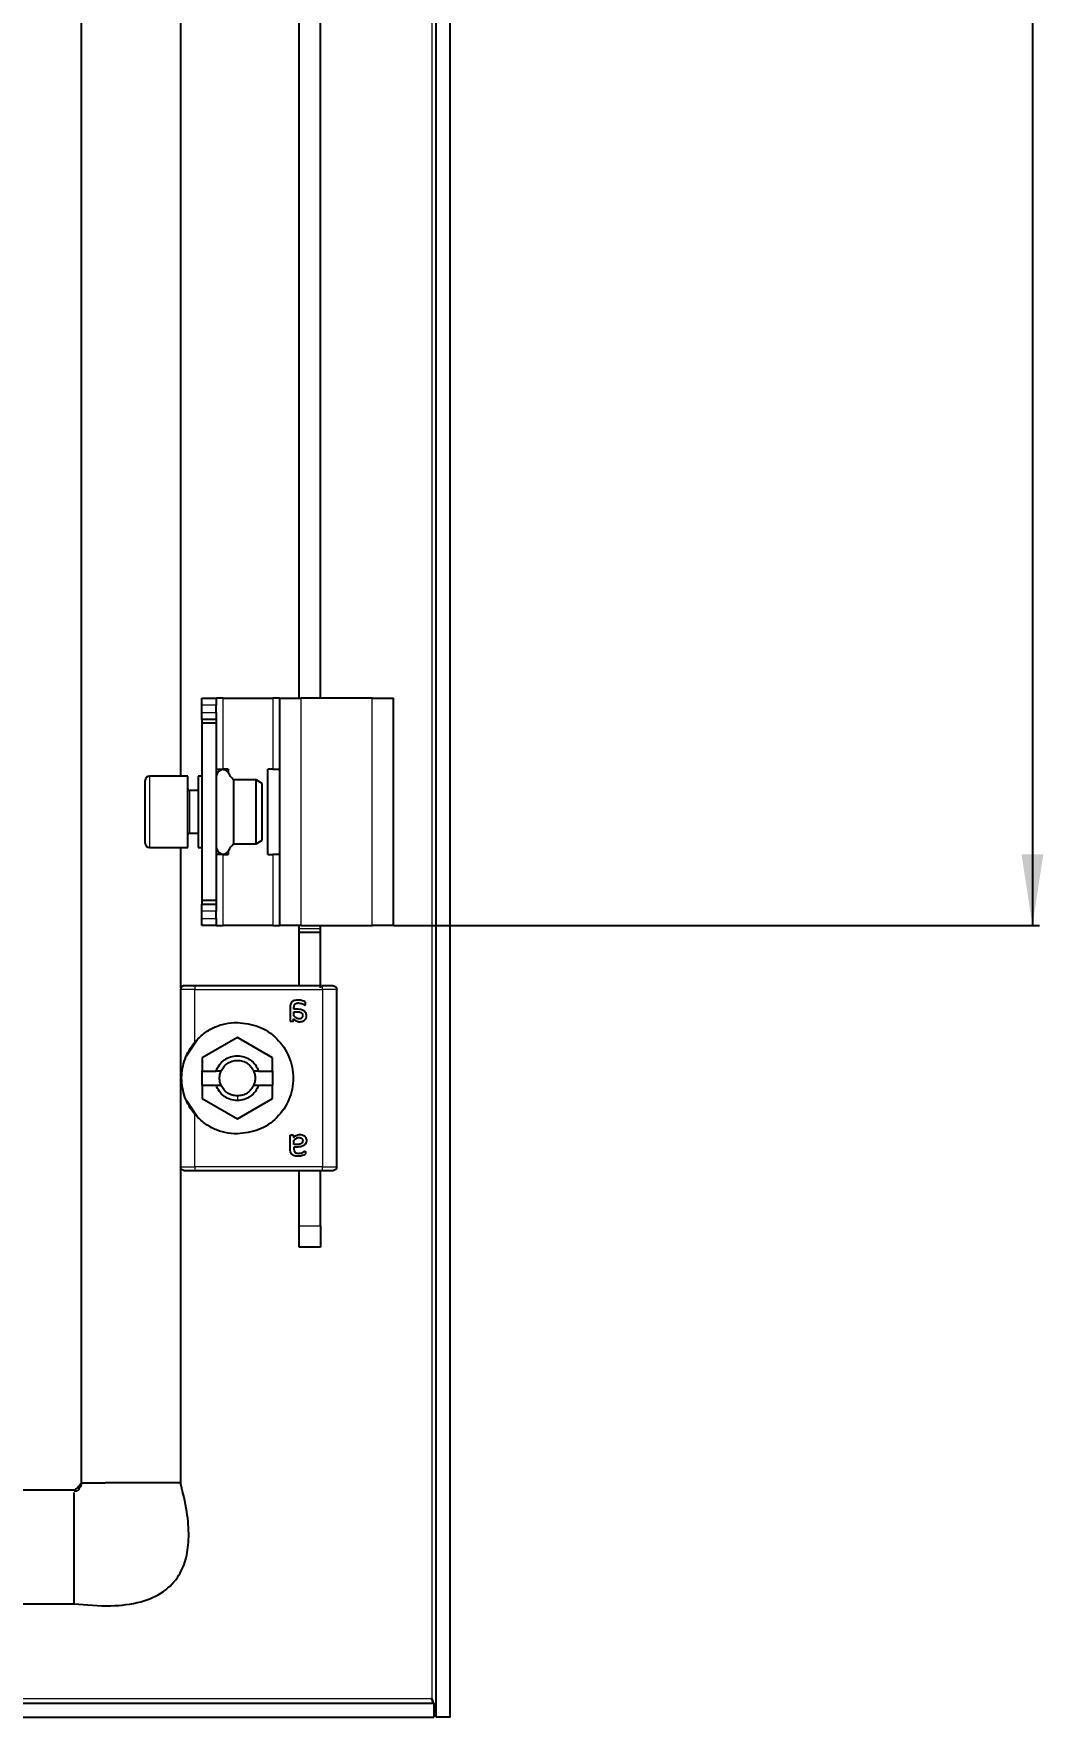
# Model space of a CAD drawing. Header units: millimetres. Extents: x -428 to 1583, y -501 to 869.
# Drawn here: x 1440.6 to 1582.9, y -257.6 to -20.5 of the extents above; entities that cross this region are included whole.
import ezdxf

# ---------------------------------------------------------------- set-up
doc = ezdxf.new("R2010")
doc.units = ezdxf.units.MM
doc.layers.add('FORMAT', color=7, linetype='Continuous')
doc.styles.add('SLDTEXTSTYLE0', font='TXT', dxfattribs={"width": 0.75})
doc.dimstyles.new('SLDDIMSTYLE0', dxfattribs={"dimtxt": 20, "dimasz": 10, "dimexe": 0, "dimexo": 0.0625, "dimgap": 5, "dimtad": 2, "dimdec": 1, "dimrnd": 1e-09, "dimzin": 12, "dimdsep": 46, "dimtxsty": 'SLDTEXTSTYLE0', "dimsah": 1, "dimcen": 0.09, "dimadec": 0, "dimazin": 3, "dimtfac": 1, "dimtofl": 0, "dimtmove": 0, "dimatfit": 3, "dimfxl": 0, "dimfrac": 2, "dimtolj": 1, "dimtzin": 12, "dimarcsym": 0})

# ---------------------------------------------------------------- blocks, each defined once
blk = doc.blocks.new('_D_8')
at = {"layer": 'FORMAT'}
for p, q in [((1491.33, 585.89), (1582.33, 585.89)), ((1581.33, 585.89), (1581.33, -146.11)), ((1491.33, -146.11), (1582.33, -146.11))]:
    blk.add_line(p, q, dxfattribs=at)
for points in [[(1581.33, 585.89), (1579.79, 575.89), (1582.86, 575.89)], [(1581.33, -146.11), (1582.86, -136.11), (1579.79, -136.11)]]:
    blk.add_solid(points, dxfattribs=at)
at = {"layer": 'FORMAT', "insert": (1555.54, 197.72), "char_height": 20, "attachment_point": 1, "rotation": 90, "style": 'SLDTEXTSTYLE0'}
blk.add_mtext('732', dxfattribs=at)

msp = doc.modelspace()

# ---------------------------------------------------------------- linework, layer by layer
at = {"color": 7, "linetype": 'Continuous', "lineweight": 25}
for p, q in [((1497.32, -257.61), (1497.32, 697.39)), ((1499.32, -257.61), (1499.32, 697.39)), ((1447.32, 664.39), (1447.32, -224.61)), ((1461.32, 564.89), (1461.32, -125.11)), ((1478.02, -114.11), (1478.02, 80.59)), ((1481.02, -114.11), (1481.02, 80.59)), ((1464.32, -115.11), (1464.32, -114.11)), ((1464.32, -114.11), (1466.32, -114.11)), ((1464.32, -116.11), (1464.32, -115.11)), ((1464.32, -117.11), (1464.32, -116.11)), ((1466.32, -114.11), (1466.32, -115.11)), ((1467.32, -114.11), (1466.32, -114.11)), ((1466.32, -116.11), (1466.32, -115.11)), ((1466.32, -116.11), (1466.32, -117.11)), ((1467.32, -114.11), (1474.32, -114.11)), ((1475.32, -114.11), (1474.32, -114.11)), ((1475.32, -114.11), (1478.32, -114.11)), ((1475.32, -146.11), (1475.32, -114.11)), ((1488.32, -114.11), (1478.32, -114.11)), ((1488.32, -114.11), (1491.32, -114.11)), ((1491.32, -146.11), (1491.32, -114.11)), ((1466.32, -117.11), (1464.32, -117.11)), ((1464.32, -117.11), (1464.32, -117.61)), ((1466.32, -117.61), (1464.32, -117.61)), ((1464.32, -117.61), (1464.32, -142.61)), ((1466.32, -117.11), (1466.32, -117.61)), ((1466.32, -117.61), (1466.32, -142.61)), ((1462.32, -125.11), (1456.92, -125.11)), ((1462.32, -132.67), (1462.32, -125.11)), ((1464.32, -125.11), (1463.82, -125.11)), ((1463.82, -125.11), (1463.82, -126.32)), ((1466.32, -124.11), (1467.32, -124.11)), ((1468.02, -124.11), (1467.32, -124.11)), ((1468.02, -124.11), (1468.02, -124.56)), ((1471.95, -125.61), (1468.82, -125.61)), ((1468.82, -134.61), (1468.82, -125.61)), ((1472.82, -126.11), (1471.95, -125.61)), ((1471.95, -134.61), (1471.95, -125.61)), ((1473.62, -136.11), (1473.62, -124.11)), ((1474.32, -124.11), (1473.62, -124.11)), ((1474.32, -124.11), (1475.32, -124.11)), ((1456.32, -132.36), (1456.32, -125.71)), ((1463.82, -127.11), (1462.57, -127.11)), ((1463.82, -126.32), (1463.82, -135.11)), ((1472.82, -134.11), (1472.82, -126.11)), ((1456.32, -134.51), (1456.32, -132.36)), ((1462.32, -135.11), (1462.32, -132.67)), ((1456.92, -135.11), (1462.32, -135.11)), ((1461.32, -135.11), (1461.32, -154.94)), ((1462.57, -133.11), (1463.82, -133.11)), ((1463.82, -135.11), (1464.32, -135.11)), ((1468.82, -134.61), (1471.95, -134.61)), ((1471.95, -134.61), (1472.82, -134.11)), ((1467.32, -136.11), (1466.32, -136.11)), ((1467.32, -136.11), (1468.02, -136.11)), ((1468.02, -135.66), (1468.02, -136.11)), ((1473.62, -136.11), (1474.32, -136.11)), ((1475.32, -136.11), (1474.32, -136.11)), ((1466.32, -142.61), (1464.32, -142.61)), ((1464.32, -142.61), (1464.32, -143.11)), ((1464.32, -144.11), (1464.32, -143.11)), ((1464.32, -143.11), (1466.32, -143.11)), ((1464.32, -145.11), (1464.32, -144.11)), ((1466.32, -142.61), (1466.32, -143.11)), ((1466.32, -143.11), (1466.32, -144.11)), ((1466.32, -145.11), (1466.32, -144.11)), ((1464.32, -146.11), (1464.32, -145.11)), ((1466.32, -146.11), (1464.32, -146.11)), ((1466.32, -145.11), (1466.32, -146.11)), ((1466.32, -146.11), (1467.32, -146.11)), ((1474.32, -146.11), (1467.32, -146.11)), ((1474.32, -146.11), (1475.32, -146.11)), ((1478.32, -146.11), (1475.32, -146.11)), ((1478.02, -146.57), (1478.02, -146.11)), ((1478.02, -147.07), (1478.02, -146.57)), ((1478.32, -146.11), (1488.32, -146.11)), ((1481.02, -146.57), (1481.02, -146.11)), ((1481.02, -147.07), (1481.02, -146.57)), ((1491.32, -146.11), (1488.32, -146.11)), ((1478.02, -147.07), (1481.02, -147.07)), ((1478.02, -154.61), (1478.02, -147.07)), ((1481.02, -154.91), (1481.02, -147.07)), ((1461.32, -155.11), (1461.32, -180.11)), ((1481.32, -154.61), (1463.32, -154.61)), ((1481.92, -154.61), (1481.67, -154.61)), ((1483.32, -180.11), (1483.32, -155.11)), ((1476.76, -157.65), (1476.76, -159.52)), ((1477.29, -157.91), (1477.29, -157.69)), ((1477.67, -157.91), (1477.29, -157.91)), ((1477.29, -158.26), (1477.72, -158.26)), ((1477.29, -158.85), (1477.29, -158.26)), ((1477.22, -159.52), (1477.22, -159.24)), ((1462.15, -164.49), (1463.66, -162.23)), ((1469.32, -161.9), (1464.37, -164.75)), ((1474.27, -164.75), (1469.32, -161.9)), ((1464.37, -164.75), (1464.37, -166.61)), ((1474.27, -166.61), (1474.27, -164.75)), ((1464.37, -166.61), (1466.33, -166.61)), ((1464.37, -168.61), (1464.37, -166.61)), ((1467.03, -166.61), (1466.33, -166.61)), ((1472.31, -166.61), (1471.61, -166.61)), ((1472.31, -166.61), (1474.27, -166.61)), ((1474.27, -166.61), (1474.27, -168.61)), ((1464.37, -168.61), (1466.33, -168.61)), ((1464.37, -168.61), (1464.37, -170.47)), ((1464.37, -170.47), (1469.32, -173.33)), ((1466.33, -168.61), (1467.03, -168.61)), ((1469.32, -173.33), (1474.27, -170.47)), ((1471.61, -168.61), (1472.31, -168.61)), ((1472.31, -168.61), (1474.27, -168.61)), ((1474.27, -170.47), (1474.27, -168.61)), ((1463.66, -173), (1462.15, -170.74)), ((1476.76, -177.57), (1476.76, -175.7)), ((1477.22, -175.7), (1477.22, -175.98)), ((1477.29, -176.97), (1477.29, -176.38)), ((1477.72, -176.97), (1477.29, -176.97)), ((1477.67, -177.32), (1477.29, -177.32)), ((1477.29, -177.32), (1477.29, -177.54)), ((1461.32, -180.29), (1461.32, -224.61)), ((1463.32, -180.61), (1481.32, -180.61)), ((1478.02, -188.41), (1478.02, -180.61)), ((1481.02, -188.41), (1481.02, -180.61)), ((1481.67, -180.61), (1481.92, -180.61)), ((1478.02, -191.41), (1478.02, -188.41)), ((1481.02, -188.41), (1481.02, -191.41)), ((1481.02, -191.41), (1478.02, -191.41)), ((1450.75, -224.61), (1450.69, -224.61)), ((1457.89, -224.61), (1450.75, -224.61)), ((1458.04, -224.61), (1457.89, -224.61)), ((1460.34, -224.61), (1458.04, -224.61)), ((1461.32, -224.61), (1460.34, -224.61)), ((1446.32, -225.61), (1389.82, -225.61)), ((1446.32, -241.61), (1446.32, -225.94)), ((958.32, -241.61), (1446.32, -241.61)), ((907.62, -255.61), (1497.02, -255.61)), ((1496.72, -255.01), (1496.92, -255.61)), ((1497.02, -255.61), (1497.02, -257.61)), ((907.62, -257.61), (1497.02, -257.61)), ((1499.32, -257.61), (1497.32, -257.61))]:
    msp.add_line(p, q, dxfattribs=at)
at = {"color": 8, "linetype": 'Continuous', "lineweight": 18}
for p, q in [((1496.72, 694.79), (1496.72, -255.01)), ((1466.32, -115.11), (1464.32, -115.11)), ((1464.32, -116.11), (1466.32, -116.11)), ((1467.32, -124.11), (1467.32, -114.11)), ((1474.32, -114.11), (1474.32, -124.11)), ((1478.32, -146.11), (1478.32, -114.11)), ((1488.32, -146.11), (1488.32, -114.11)), ((1456.92, -125.11), (1456.92, -132.67)), ((1462.57, -127.11), (1462.57, -133.11)), ((1456.92, -132.67), (1456.92, -135.11)), ((1467.32, -146.11), (1467.32, -136.11)), ((1474.32, -136.11), (1474.32, -146.11)), ((1466.32, -144.11), (1464.32, -144.11)), ((1464.32, -145.11), (1466.32, -145.11)), ((1481.02, -146.57), (1478.02, -146.57)), ((1463.32, -162.55), (1463.32, -155.11)), ((1463.32, -155.11), (1481.32, -155.11)), ((1481.32, -155.11), (1481.32, -180.11)), ((1469.32, -170.11), (1469.32, -170.76)), ((1463.32, -180.11), (1463.32, -172.67)), ((1481.32, -180.11), (1463.32, -180.11)), ((1478.02, -188.41), (1481.02, -188.41)), ((1496.72, -255.01), (1401.37, -255.01))]:
    msp.add_line(p, q, dxfattribs=at)
at = {"color": 7, "linetype": 'Continuous', "lineweight": 25}
for centre, radius, start, end in [((1456.92, -125.71), 0.6, 90, 180), ((1462.57, -126.86), 0.25, 180, 270), ((1456.92, -134.51), 0.6, 180, 270), ((1462.57, -133.36), 0.25, 90, 180)]:
    msp.add_arc(centre, radius, start, end, dxfattribs=at)
for points, knots in [([(1468.82, -125.61), (1468.65, -125.46), (1468.3, -125.15), (1468.1, -124.58), (1467.74, -124.28), (1467.4, -124.15), (1467.04, -124.18), (1466.7, -124.37), (1466.44, -124.73), (1466.36, -125.03), (1466.32, -125.18)], [0, 0, 0, 0, 0.185676, 0.371025, 0.466937, 0.562172, 0.656347, 0.751553, 0.873842, 1, 1, 1, 1]), ([(1466.32, -135.04), (1466.36, -135.19), (1466.44, -135.49), (1466.7, -135.85), (1467.04, -136.04), (1467.4, -136.08), (1467.74, -135.95), (1468.1, -135.64), (1468.3, -135.07), (1468.65, -134.77), (1468.82, -134.61)], [0, 0, 0, 0, 0.126158, 0.248447, 0.343653, 0.437828, 0.533063, 0.628975, 0.814324, 1, 1, 1, 1]), ([(1477.87, -156.61), (1477.73, -156.62), (1477.5, -156.63), (1477.22, -156.72), (1477.04, -156.84), (1476.89, -157.01), (1476.78, -157.28), (1476.77, -157.51), (1476.76, -157.65)], [0, 0, 0, 0, 0.250089, 0.382495, 0.500259, 0.622163, 0.750133, 1, 1, 1, 1]), ([(1477.29, -157.69), (1477.3, -157.6), (1477.3, -157.46), (1477.36, -157.29), (1477.43, -157.18), (1477.54, -157.1), (1477.66, -157.05), (1477.8, -157.03), (1477.89, -157.02), (1477.93, -157.02)], [0, 0, 0, 0, 0.250023, 0.382539, 0.499802, 0.620838, 0.749652, 0.874777, 1, 1, 1, 1]), ([(1479.06, -158.83), (1479.05, -158.75), (1479.04, -158.59), (1478.95, -158.38), (1478.79, -158.2), (1478.53, -158.03), (1478.14, -157.92), (1477.83, -157.91), (1477.67, -157.91)], [0, 0, 0, 0, 0.1250486, 0.2498861, 0.3708558, 0.4998199, 0.7496086, 1, 1, 1, 1]), ([(1477.72, -158.26), (1477.82, -158.26), (1478, -158.27), (1478.23, -158.33), (1478.37, -158.42), (1478.47, -158.53), (1478.52, -158.65), (1478.52, -158.74), (1478.53, -158.79)], [0, 0, 0, 0, 0.279652, 0.500248, 0.629485, 0.750186, 0.875763, 1, 1, 1, 1]), ([(1478.94, -157.11), (1478.94, -157.05), (1478.94, -156.97), (1478.87, -156.88), (1478.74, -156.79), (1478.41, -156.66), (1478.09, -156.63), (1477.87, -156.61)], [0, 0, 0, 0, 0.1246927, 0.1871822, 0.2497734, 0.5000394, 1, 1, 1, 1]), ([(1477.93, -157.02), (1478.09, -157.04), (1478.33, -157.07), (1478.59, -157.19), (1478.71, -157.26), (1478.78, -157.31), (1478.82, -157.31), (1478.84, -157.32)], [0, 0, 0, 0, 0.4987, 0.749508, 0.874949, 0.946783, 1, 1, 1, 1]), ([(1478.53, -158.79), (1478.52, -158.85), (1478.51, -158.95), (1478.45, -159.07), (1478.38, -159.14), (1478.3, -159.2), (1478.21, -159.24), (1478.11, -159.26), (1478.05, -159.26), (1478.01, -159.26)], [0, 0, 0, 0, 0.249168, 0.373635, 0.49939, 0.619394, 0.749656, 0.87477, 1, 1, 1, 1]), ([(1478.1, -159.67), (1478.22, -159.66), (1478.4, -159.65), (1478.63, -159.57), (1478.78, -159.47), (1478.9, -159.34), (1479.03, -159.13), (1479.05, -158.95), (1479.06, -158.83)], [0, 0, 0, 0, 0.25007, 0.379181, 0.500499, 0.62417, 0.750842, 1, 1, 1, 1]), ([(1478.84, -157.32), (1478.85, -157.32), (1478.86, -157.31), (1478.88, -157.3), (1478.9, -157.29), (1478.91, -157.27), (1478.93, -157.23), (1478.94, -157.19), (1478.94, -157.14), (1478.94, -157.12), (1478.94, -157.11)], [0, 0, 0, 0, 0.128825, 0.180169, 0.243397, 0.36986, 0.499864, 0.749649, 0.843476, 1, 1, 1, 1]), ([(1476.76, -159.52), (1476.76, -159.53), (1476.76, -159.55), (1476.78, -159.57), (1476.8, -159.59), (1476.88, -159.61), (1476.95, -159.61), (1476.99, -159.61)], [0, 0, 0, 0, 0.124881, 0.183376, 0.250934, 0.500336, 1, 1, 1, 1]), ([(1476.99, -159.61), (1477.04, -159.61), (1477.1, -159.61), (1477.18, -159.59), (1477.21, -159.57), (1477.22, -159.55), (1477.22, -159.53), (1477.22, -159.52)], [0, 0, 0, 0, 0.499718, 0.749437, 0.810587, 0.875078, 1, 1, 1, 1]), ([(1477.22, -159.24), (1477.34, -159.35), (1477.53, -159.53), (1477.81, -159.63), (1477.97, -159.67), (1478.05, -159.67), (1478.1, -159.67)], [0, 0, 0, 0, 0.499113, 0.749325, 0.874665, 1, 1, 1, 1]), ([(1478.01, -159.26), (1477.94, -159.25), (1477.8, -159.24), (1477.54, -159.11), (1477.39, -158.95), (1477.29, -158.85)], [0, 0, 0, 0, 0.249939, 0.499864, 1, 1, 1, 1]), ([(1463.32, -172.67), (1463.03, -172.3), (1462.46, -171.54), (1461.91, -170.29), (1461.56, -169.01), (1461.43, -167.61), (1461.56, -166.21), (1461.91, -164.93), (1462.47, -163.68), (1463.04, -162.93), (1463.32, -162.55)], [0, 0, 0, 0, 0.125762, 0.25037, 0.375307, 0.500139, 0.62481, 0.749763, 0.874888, 1, 1, 1, 1]), ([(1476.76, -175.7), (1476.76, -175.69), (1476.76, -175.68), (1476.78, -175.66), (1476.8, -175.64), (1476.88, -175.61), (1476.95, -175.61), (1476.99, -175.61)], [0, 0, 0, 0, 0.124884, 0.186377, 0.250914, 0.500322, 1, 1, 1, 1]), ([(1477.87, -178.61), (1477.8, -178.61), (1477.65, -178.61), (1477.43, -178.57), (1477.22, -178.5), (1477.04, -178.38), (1476.89, -178.21), (1476.78, -177.94), (1476.77, -177.72), (1476.76, -177.57)], [0, 0, 0, 0, 0.125255, 0.250437, 0.383066, 0.500493, 0.622629, 0.75025, 1, 1, 1, 1]), ([(1476.99, -175.61), (1477.04, -175.61), (1477.1, -175.61), (1477.16, -175.63), (1477.19, -175.64), (1477.21, -175.66), (1477.22, -175.68), (1477.22, -175.69), (1477.22, -175.7)], [0, 0, 0, 0, 0.499162, 0.644242, 0.749698, 0.813605, 0.875217, 1, 1, 1, 1]), ([(1477.22, -175.98), (1477.34, -175.87), (1477.53, -175.7), (1477.85, -175.57), (1478.01, -175.56), (1478.1, -175.55)], [0, 0, 0, 0, 0.499364, 0.749701, 1, 1, 1, 1]), ([(1477.29, -176.38), (1477.39, -176.27), (1477.54, -176.12), (1477.77, -176), (1477.91, -175.97), (1477.98, -175.97), (1478.01, -175.97)], [0, 0, 0, 0, 0.4997651, 0.7495043, 0.8747708, 1, 1, 1, 1]), ([(1477.29, -177.54), (1477.29, -177.58), (1477.29, -177.67), (1477.32, -177.8), (1477.36, -177.93), (1477.43, -178.04), (1477.54, -178.12), (1477.71, -178.19), (1477.84, -178.2), (1477.93, -178.2)], [0, 0, 0, 0, 0.125295, 0.250514, 0.383518, 0.50035, 0.621938, 0.750243, 1, 1, 1, 1]), ([(1479.06, -176.4), (1479.06, -176.44), (1479.05, -176.51), (1479.02, -176.67), (1478.95, -176.85), (1478.79, -177.03), (1478.52, -177.2), (1478.14, -177.3), (1477.83, -177.31), (1477.67, -177.32)], [0, 0, 0, 0, 0.062637, 0.125278, 0.250072, 0.374841, 0.499994, 0.749696, 1, 1, 1, 1]), ([(1478.53, -176.44), (1478.52, -176.48), (1478.52, -176.57), (1478.47, -176.7), (1478.37, -176.8), (1478.23, -176.89), (1478, -176.96), (1477.82, -176.96), (1477.72, -176.97)], [0, 0, 0, 0, 0.124446, 0.249795, 0.37, 0.499734, 0.719932, 1, 1, 1, 1]), ([(1478.01, -175.97), (1478.08, -175.97), (1478.18, -175.98), (1478.3, -176.02), (1478.38, -176.08), (1478.45, -176.15), (1478.5, -176.24), (1478.52, -176.34), (1478.53, -176.4), (1478.53, -176.44)], [0, 0, 0, 0, 0.249623, 0.37714, 0.499734, 0.62273, 0.749812, 0.874876, 1, 1, 1, 1]), ([(1478.1, -175.55), (1478.22, -175.56), (1478.4, -175.57), (1478.63, -175.66), (1478.78, -175.75), (1478.9, -175.88), (1479.03, -176.09), (1479.05, -176.28), (1479.06, -176.4)], [0, 0, 0, 0, 0.25007, 0.379559, 0.500499, 0.624556, 0.750843, 1, 1, 1, 1]), ([(1478.94, -178.12), (1478.94, -178.14), (1478.94, -178.2), (1478.92, -178.28), (1478.87, -178.34), (1478.74, -178.43), (1478.41, -178.56), (1478.09, -178.59), (1477.87, -178.61)], [0, 0, 0, 0, 0.062686, 0.125173, 0.187628, 0.250185, 0.500314, 1, 1, 1, 1]), ([(1477.93, -178.2), (1478.09, -178.19), (1478.4, -178.16), (1478.66, -177.95), (1478.82, -177.91), (1478.84, -177.91)], [0, 0, 0, 0, 0.498852, 0.946609, 1, 1, 1, 1]), ([(1478.84, -177.91), (1478.85, -177.91), (1478.86, -177.91), (1478.88, -177.92), (1478.9, -177.93), (1478.91, -177.96), (1478.94, -178.02), (1478.94, -178.07), (1478.94, -178.12)], [0, 0, 0, 0, 0.13107, 0.182437, 0.243796, 0.371388, 0.500442, 1, 1, 1, 1]), ([(1447.36, -224.61), (1447.34, -224.75), (1447.32, -224.99), (1447.18, -225.19), (1447.06, -225.28), (1447.01, -225.39), (1446.99, -225.46), (1446.98, -225.51), (1446.96, -225.55), (1446.94, -225.59), (1446.91, -225.63), (1446.85, -225.68), (1446.73, -225.75), (1446.54, -225.78), (1446.4, -225.78), (1446.32, -225.77)], [0, 0, 0, 0, 0.2334106, 0.4185463, 0.5493508, 0.5950261, 0.6313287, 0.6471113, 0.6619944, 0.6766392, 0.6917419, 0.7255627, 0.7667935, 0.8726273, 1, 1, 1, 1]), ([(1446.32, -241.61), (1448.05, -241.78), (1451.19, -242.08), (1455.51, -241.57), (1458.95, -240.14), (1461.16, -237.83), (1462.25, -235.06), (1462.57, -232.01), (1462.27, -228.45), (1461.65, -225.96), (1461.32, -224.61)], [0, 0, 0, 0, 0.176713, 0.320911, 0.440308, 0.54837, 0.6374, 0.738878, 0.858543, 1, 1, 1, 1]), ([(1447.32, -224.61), (1447.17, -224.84), (1446.9, -225.24), (1446.5, -225.5), (1446.32, -225.61)], [0, 0, 0, 0, 0.5615605, 1, 1, 1, 1]), ([(1447.43, -224.61), (1447.46, -224.61), (1447.55, -224.61), (1448, -224.61), (1448.3, -224.61)], [0, 0, 0, 0, 0.356727, 1, 1, 1, 1]), ([(1497.02, -255.61), (1496.97, -255.61), (1496.92, -255.55), (1496.82, -255.33), (1496.77, -255.17), (1496.72, -255.01)], [0, 0, 0, 0, 0.5, 0.5, 1, 1, 1, 1]), ([(1497.02, -255.93), (1497.06, -256.06), (1497.26, -256.62), (1497.29, -257.18), (1497.32, -257.61)], [0, 0, 0, 0, 0.226541, 1, 1, 1, 1])]:
    msp.add_open_spline(points, degree=3, knots=knots, dxfattribs=at)
for points in [[(1461.82, -154.61), (1461.76, -154.62), (1461.62, -154.63), (1461.46, -154.75), (1461.34, -154.92), (1461.33, -155.05), (1461.32, -155.11)], [(1463.32, -154.61), (1463.12, -154.61), (1462.73, -154.61), (1462.24, -154.61), (1461.89, -154.61), (1461.84, -154.61), (1461.82, -154.61)], [(1482.82, -154.61), (1482.8, -154.61), (1482.75, -154.61), (1482.41, -154.61), (1481.91, -154.61), (1481.52, -154.61), (1481.32, -154.61)], [(1482.82, -154.61), (1482.89, -154.62), (1483.02, -154.63), (1483.18, -154.75), (1483.3, -154.92), (1483.31, -155.05), (1483.32, -155.11)], [(1463.32, -162.55), (1463.72, -162.14), (1464.5, -161.31), (1465.99, -160.44), (1467.61, -159.87), (1468.75, -159.8), (1469.32, -159.76)], [(1469.32, -159.76), (1470.35, -159.88), (1472.4, -160.12), (1475.02, -161.93), (1476.76, -164.53), (1477.38, -167.61), (1476.76, -170.7), (1475.02, -173.29), (1472.4, -175.11), (1470.35, -175.34), (1469.32, -175.46)], [(1466.33, -166.61), (1466.47, -166.31), (1466.73, -165.71), (1467.45, -165.01), (1468.34, -164.56), (1469.32, -164.41), (1470.3, -164.56), (1471.19, -165.01), (1471.91, -165.71), (1472.18, -166.31), (1472.31, -166.61)], [(1467.03, -166.61), (1467.14, -166.4), (1467.38, -165.97), (1467.93, -165.49), (1468.6, -165.17), (1469.08, -165.13), (1469.32, -165.11)], [(1469.32, -165.11), (1469.56, -165.13), (1470.05, -165.17), (1470.71, -165.49), (1471.27, -165.97), (1471.5, -166.4), (1471.61, -166.61)], [(1467.03, -168.61), (1466.97, -168.45), (1466.85, -168.13), (1466.81, -167.61), (1466.85, -167.1), (1466.97, -166.77), (1467.03, -166.61)], [(1471.61, -166.61), (1471.67, -166.77), (1471.79, -167.1), (1471.84, -167.61), (1471.79, -168.13), (1471.67, -168.45), (1471.61, -168.61)], [(1469.32, -170.76), (1468.99, -170.73), (1468.34, -170.67), (1467.45, -170.21), (1466.73, -169.52), (1466.47, -168.91), (1466.33, -168.61)], [(1469.32, -170.11), (1469.08, -170.09), (1468.6, -170.05), (1467.93, -169.73), (1467.38, -169.25), (1467.14, -168.83), (1467.03, -168.61)], [(1472.31, -168.61), (1472.18, -168.91), (1471.91, -169.52), (1471.19, -170.21), (1470.3, -170.67), (1469.65, -170.73), (1469.32, -170.76)], [(1471.61, -168.61), (1471.5, -168.83), (1471.27, -169.25), (1470.71, -169.73), (1470.05, -170.05), (1469.56, -170.09), (1469.32, -170.11)], [(1469.32, -175.46), (1468.75, -175.43), (1467.61, -175.36), (1465.99, -174.78), (1464.5, -173.91), (1463.72, -173.09), (1463.32, -172.67)], [(1461.82, -180.61), (1461.76, -180.6), (1461.62, -180.59), (1461.46, -180.47), (1461.34, -180.31), (1461.33, -180.18), (1461.32, -180.11)], [(1483.32, -180.11), (1483.31, -180.18), (1483.3, -180.31), (1483.18, -180.47), (1483.02, -180.59), (1482.89, -180.6), (1482.82, -180.61)], [(1461.82, -180.61), (1461.84, -180.61), (1461.89, -180.61), (1462.24, -180.61), (1462.73, -180.61), (1463.12, -180.61), (1463.32, -180.61)], [(1481.32, -180.61), (1481.52, -180.61), (1481.91, -180.61), (1482.41, -180.61), (1482.75, -180.61), (1482.8, -180.61), (1482.82, -180.61)], [(1448.3, -224.61), (1448.62, -224.61), (1449.27, -224.61), (1450.22, -224.61), (1450.69, -224.61)]]:
    msp.add_open_spline(points, degree=3, dxfattribs=at)
at = {"color": 8, "linetype": 'Continuous', "lineweight": 18}
for points in [[(1463.32, -155.11), (1463.06, -155.11), (1462.53, -155.11), (1461.87, -155.11), (1461.41, -155.11), (1461.35, -155.11), (1461.32, -155.11)], [(1463.32, -154.61), (1463.32, -154.62), (1463.32, -154.63), (1463.32, -154.75), (1463.32, -154.92), (1463.32, -155.05), (1463.32, -155.11)], [(1481.32, -155.11), (1481.32, -155.05), (1481.32, -154.92), (1481.32, -154.75), (1481.32, -154.63), (1481.32, -154.62), (1481.32, -154.61)], [(1483.32, -155.11), (1483.29, -155.11), (1483.23, -155.11), (1482.77, -155.11), (1482.11, -155.11), (1481.58, -155.11), (1481.32, -155.11)], [(1461.32, -180.11), (1461.35, -180.11), (1461.41, -180.11), (1461.87, -180.11), (1462.53, -180.11), (1463.06, -180.11), (1463.32, -180.11)], [(1463.32, -180.11), (1463.32, -180.18), (1463.32, -180.31), (1463.32, -180.47), (1463.32, -180.59), (1463.32, -180.6), (1463.32, -180.61)], [(1481.32, -180.61), (1481.32, -180.6), (1481.32, -180.59), (1481.32, -180.47), (1481.32, -180.31), (1481.32, -180.18), (1481.32, -180.11)], [(1481.32, -180.11), (1481.58, -180.11), (1482.11, -180.11), (1482.77, -180.11), (1483.23, -180.11), (1483.29, -180.11), (1483.32, -180.11)]]:
    msp.add_open_spline(points, degree=3, dxfattribs=at)

# ---------------------------------------------------------------- dimensions: what is measured, and where the dimension line sits
at = {"layer": 'FORMAT'}
dim = msp.add_linear_dim(base=(1581.33, -146.11), p1=(1491.32, 585.89), p2=(1491.32, -146.11), angle=90, dimstyle='SLDDIMSTYLE0', dxfattribs=at)
dim.commit()
dim.dimension.update_dxf_attribs({"geometry": '_D_8', "text_midpoint": (1581.33, 219.89), "dimtype": 160})

doc.saveas('drawing.dxf')
